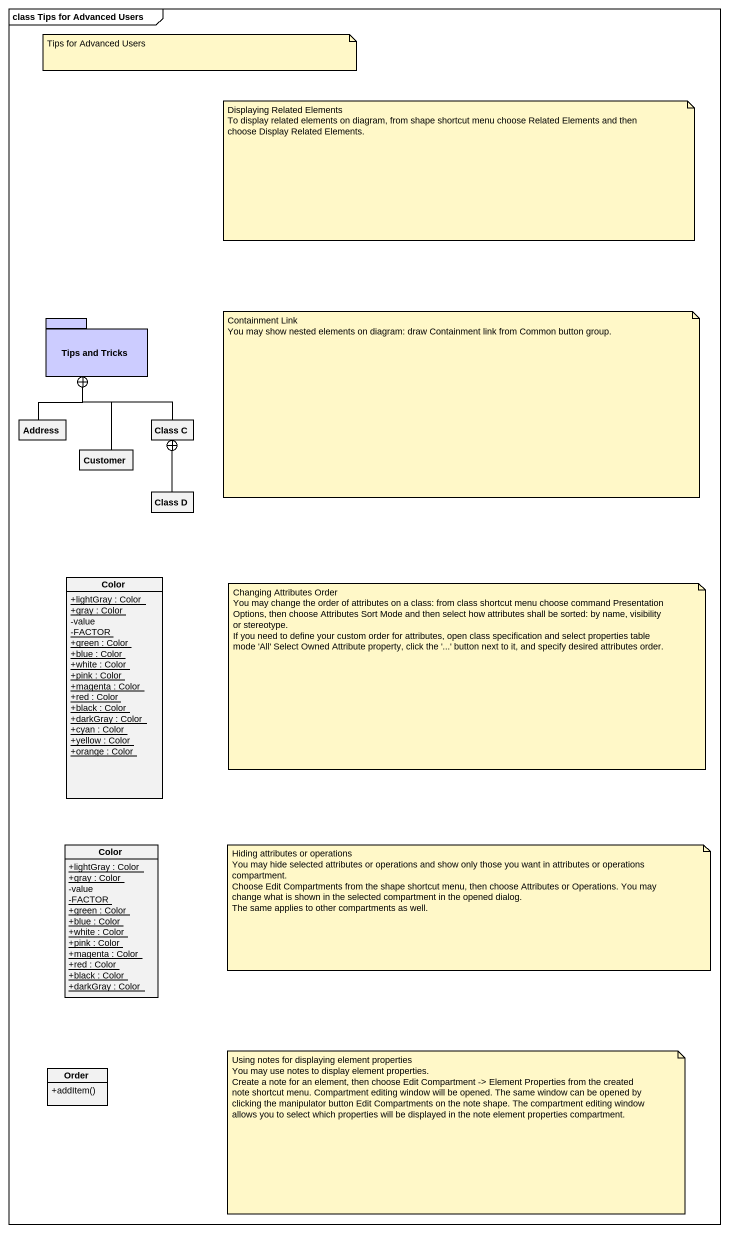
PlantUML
@startuml
mainframe class Tips for Advanced Users
hide circle
hide empty members
skinparam classAttributeIconSize 0
package "Tips and Tricks" as Tips_and_Tricks #CCCCFF {
}
class Address
class Customer
class "Class C" as Class_C
class "Class D" as Class_D
class Color {
  {static} +lightGray : Color
  {static} +gray : Color
  -value
  {static} -FACTOR
  {static} +green : Color
  {static} +blue : Color
  {static} +white : Color
  {static} +pink : Color
  {static} +magenta : Color
  {static} +red : Color
  {static} +black : Color
  {static} +darkGray : Color
  {static} +cyan : Color
  {static} +yellow : Color
  {static} +orange : Color
}
class "Color" as Color_2 {
  {static} +lightGray : Color
  {static} +gray : Color
  -value
  {static} -FACTOR
  {static} +green : Color
  {static} +blue : Color
  {static} +white : Color
  {static} +pink : Color
  {static} +magenta : Color
  {static} +red : Color
  {static} +black : Color
  {static} +darkGray : Color
}
class Order {
  +addItem()
}
Address -up-+ Tips_and_Tricks
Customer -up-+ Tips_and_Tricks
Class_C -up-+ Tips_and_Tricks
Class_D -up-+ Class_C
note as N1
  Tips for Advanced Users
end note
note as N2
  Displaying Related Elements
  To display related elements on diagram, from shape shortcut menu choose Related Elements and then choose Display Related Elements.
end note
note as N3
  Containment Link
  You may show nested elements on diagram: draw Containment link from Common button group.
end note
note as N4
  Changing Attributes Order
  You may change the order of attributes on a class: from class shortcut menu choose command Presentation Options, then choose Attributes Sort Mode and then select how attributes shall be sorted: by name, visibility or stereotype.
  If you need to define your custom order for attributes, open class specification and select properties table mode 'All' Select Owned Attribute property, click the '...' button next to it, and specify desired attributes order.
end note
note as N5
  Hiding attributes or operations
  You may hide selected attributes or operations and show only those you want in attributes or operations compartment.
  Choose Edit Compartments from the shape shortcut menu, then choose Attributes or Operations. You may change what is shown in the selected compartment in the opened dialog.
  The same applies to other compartments as well.
end note
note as N6
  Using notes for displaying element properties
  You may use notes to display element properties.
  Create a note for an element, then choose Edit Compartment -> Element Properties from the created note shortcut menu. Compartment editing window will be opened. The same window can be opened by clicking the manipulator button Edit Compartments on the note shape. The compartment editing window allows you to select which properties will be displayed in the note element properties compartment.
end note
@enduml
